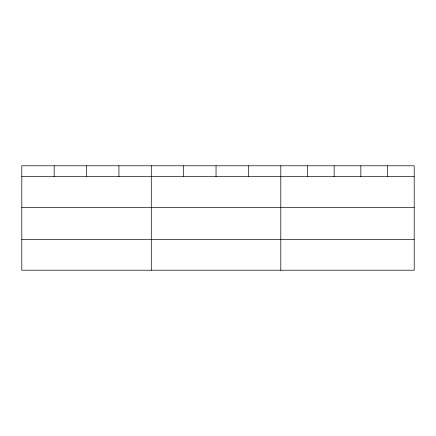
<?xml version="1.0" encoding="UTF-8"?>
<svg xmlns="http://www.w3.org/2000/svg" width="436" height="436" viewBox="0 0 436 436"><rect width="100%" height="100%" fill="white"/><g stroke="black" fill="none" stroke-linecap="round" stroke-linejoin="round"><path stroke-width="0.65" d="M414.2 207.514L414.2 165.784L21.8 165.784L21.8 270.216L414.2 270.216L414.2 207.514L21.8 207.514M21.8 176.635L414.2 176.635M21.8 239.331L414.2 239.331M387.517 165.784L387.517 176.635M360.834 165.784L360.834 176.635M334.15 165.784L334.15 176.635M307.467 165.784L307.467 176.635M280.784 165.784L280.784 270.216M248.411 165.784L248.411 176.635M216.038 165.784L216.038 176.635M183.665 165.784L183.665 176.635M151.292 165.784L151.292 270.216M118.919 165.784L118.919 176.635M86.546 165.784L86.546 176.635M54.173 165.784L54.173 176.635"/></g></svg>
